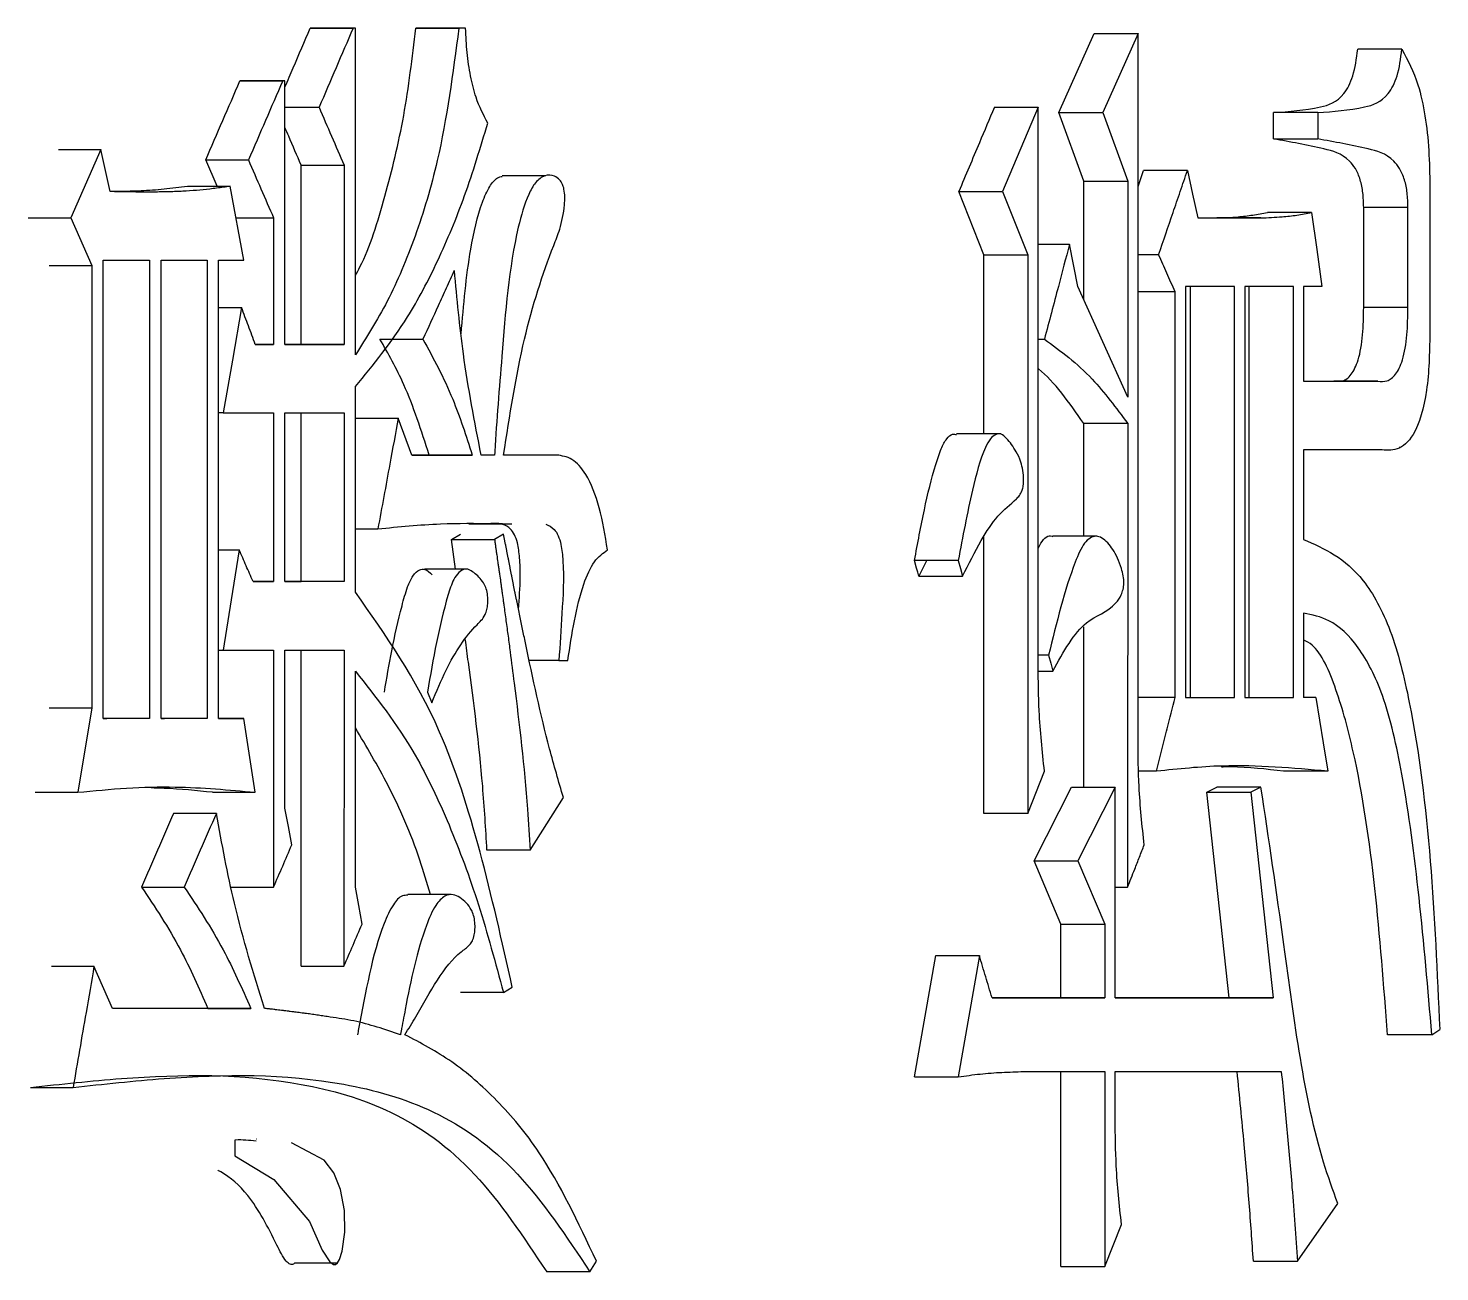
# Model space of a CAD drawing. Header units: millimetres. Extents: x 2016 to 4452, y 736 to 2459.
# Drawn here: x 3062.854 to 3065.751, y 997.164 to 999.717 of the extents above; entities that cross this region are included whole.
import ezdxf

# ---------------------------------------------------------------- set-up
doc = ezdxf.new("R2010")
doc.units = ezdxf.units.MM

msp = doc.modelspace()

# ---------------------------------------------------------------- linework, layer by layer
at = {"color": 7, "linetype": 'Continuous', "lineweight": 25}
for p, q in [((3063.4327, 999.7172), (3063.5207, 999.7172)), ((3063.4373, 999.7172), (3063.4327, 999.7172)), ((3063.5254, 999.7172), (3063.4373, 999.7172)), ((3063.5254, 999.7172), (3063.5207, 999.7172)), ((3063.5254, 999.0465), (3063.5254, 999.7172)), ((3063.7515, 999.7172), (3063.6632, 999.7172)), ((3063.7515, 999.7172), (3063.7377, 999.7172)), ((3064.9691, 999.5441), (3065.0412, 999.7064)), ((3065.0412, 999.7064), (3065.1314, 999.7064)), ((3065.1314, 999.7064), (3065.0591, 999.5441)), ((3065.1314, 998.2569), (3065.1314, 999.7064)), ((3065.673, 999.674), (3065.5822, 999.674)), ((3063.2884, 999.609), (3063.3763, 999.609)), ((3063.2931, 999.609), (3063.2884, 999.609)), ((3063.381, 999.609), (3063.2931, 999.609)), ((3063.381, 999.609), (3063.3763, 999.609)), ((3063.381, 999.0681), (3063.381, 999.609)), ((3063.381, 999.5549), (3063.451, 999.5549)), ((3064.8367, 999.5549), (3064.9266, 999.5549)), ((3064.9266, 999.5549), (3064.8534, 999.3818)), ((3064.9266, 998.4083), (3064.9266, 999.5549)), ((3064.9691, 999.5441), (3065.0591, 999.5441)), ((3065.0201, 999.4035), (3064.9691, 999.5441)), ((3065.0591, 999.5441), (3065.1102, 999.4035)), ((3065.5001, 999.5441), (3065.4095, 999.5441)), ((3065.4095, 999.49), (3065.4095, 999.5441)), ((3065.5001, 999.5441), (3065.5001, 999.49)), ((3065.4095, 999.49), (3065.5001, 999.49)), ((3062.9161, 999.4683), (3063.0034, 999.4683)), ((3063.0034, 999.4683), (3062.9414, 999.3277)), ((3063.0225, 999.3818), (3063.0034, 999.4683)), ((3063.2183, 999.4467), (3063.306, 999.4467)), ((3063.2417, 999.3926), (3063.2183, 999.4467)), ((3063.4141, 999.4359), (3063.5022, 999.4359)), ((3063.4141, 999.0681), (3063.4141, 999.4359)), ((3063.5022, 999.4359), (3063.5022, 999.0681)), ((3063.916, 999.4143), (3063.8268, 999.4143)), ((3065.1314, 999.3924), (3065.1425, 999.4251)), ((3065.2328, 999.4251), (3065.1425, 999.4251)), ((3063.1208, 999.3864), (3063.1807, 999.3926)), ((3063.1807, 999.3926), (3063.2685, 999.3926)), ((3063.2966, 999.2412), (3063.2685, 999.3926)), ((3065.02, 999.1602), (3065.0201, 999.4035)), ((3065.1102, 999.4035), (3065.1102, 998.96)), ((3065.7302, 999.3927), (3065.7302, 999.0898)), ((3064.7636, 999.3818), (3064.8534, 999.3818)), ((3064.8152, 999.252), (3064.7636, 999.3818)), ((3064.8534, 999.3818), (3064.9051, 999.252)), ((3062.8542, 999.3277), (3062.9414, 999.3277)), ((3062.9414, 999.3277), (3062.9844, 999.2304)), ((3063.2805, 999.3277), (3063.3576, 999.3277)), ((3063.3576, 999.3277), (3063.3576, 999.0681)), ((3065.2539, 999.3278), (3065.3837, 999.3278)), ((3065.2539, 999.3278), (3065.2933, 999.3278)), ((3065.3837, 999.3278), (3065.2933, 999.3278)), ((3065.4877, 999.3386), (3065.3971, 999.3386)), ((3065.6853, 999.3494), (3065.5945, 999.3494)), ((3065.5945, 999.1439), (3065.5945, 999.3494)), ((3065.6853, 999.1439), (3065.6853, 999.3494)), ((3064.9266, 999.2737), (3064.9908, 999.2737)), ((3065.0079, 999.1871), (3064.9908, 999.2737)), ((3063.0082, 998.3001), (3063.0082, 999.2412)), ((3063.0082, 999.2412), (3063.1032, 999.2412)), ((3063.1032, 999.2412), (3063.1032, 998.3001)), ((3063.1269, 998.3001), (3063.1269, 999.2412)), ((3063.1269, 999.2412), (3063.2214, 999.2412)), ((3063.2214, 999.2412), (3063.2214, 998.3001)), ((3063.2449, 999.2412), (3063.2966, 999.2412)), ((3063.2449, 998.3001), (3063.2449, 999.2412)), ((3064.8152, 999.252), (3064.9051, 999.252)), ((3064.8152, 998.8842), (3064.8152, 999.252)), ((3064.9051, 999.252), (3064.9051, 998.1054)), ((3065.1737, 999.252), (3065.1314, 999.252)), ((3065.1102, 998.96), (3065.0079, 999.1871)), ((3065.3294, 999.1871), (3065.2286, 999.1871)), ((3065.2286, 999.1871), (3065.2286, 998.3434)), ((3065.239, 998.3434), (3065.239, 999.1871)), ((3065.3294, 998.3434), (3065.3294, 999.1871)), ((3065.4504, 999.1871), (3065.3503, 999.1871)), ((3065.3503, 999.1871), (3065.3503, 998.3434)), ((3065.3598, 998.3434), (3065.3598, 999.1871)), ((3065.4503, 998.3434), (3065.4504, 999.1871)), ((3065.5084, 999.1871), (3065.4711, 999.1871)), ((3065.4711, 999.1871), (3065.4711, 998.9924)), ((3065.2075, 999.1763), (3065.1314, 999.1763)), ((3065.2075, 998.3434), (3065.2075, 999.1763)), ((3063.2449, 999.1438), (3063.2919, 999.1438)), ((3065.6853, 999.1439), (3065.5945, 999.1439)), ((3063.3576, 999.0681), (3063.3201, 999.0681)), ((3063.3201, 999.0681), (3063.3576, 999.0681)), ((3063.5022, 999.0681), (3063.381, 999.0681)), ((3063.381, 999.0681), (3063.4141, 999.0681)), ((3063.4141, 999.0681), (3063.5022, 999.0681)), ((3064.9266, 999.0789), (3064.9394, 999.0789)), ((3063.5254, 998.5597), (3063.5254, 998.9816)), ((3065.4711, 998.9924), (3065.6238, 998.9924)), ((3065.4711, 998.9924), (3065.5331, 998.9924)), ((3065.6238, 998.9924), (3065.5331, 998.9924)), ((3063.2543, 998.9275), (3063.2449, 998.9275)), ((3063.2543, 998.9275), (3063.3576, 998.9275)), ((3063.3576, 998.9275), (3063.3576, 998.5813)), ((3063.381, 998.5813), (3063.381, 998.9275)), ((3063.381, 998.9275), (3063.5022, 998.9275)), ((3063.4141, 998.5813), (3063.4141, 998.9275)), ((3063.5022, 998.9275), (3063.5022, 998.5813)), ((3063.5254, 998.9167), (3063.6134, 998.9167)), ((3063.6411, 998.841), (3063.6134, 998.9167)), ((3065.1102, 998.9059), (3065.02, 998.9059)), ((3065.02, 998.6741), (3065.02, 998.9059)), ((3065.1102, 998.9059), (3065.1101, 997.954)), ((3064.8496, 998.8842), (3064.759, 998.8842)), ((3063.7652, 998.841), (3063.6411, 998.841)), ((3063.6411, 998.841), (3063.6769, 998.841)), ((3063.6769, 998.841), (3063.7652, 998.841)), ((3063.8111, 998.841), (3063.7836, 998.841)), ((3063.9387, 998.841), (3063.8295, 998.841)), ((3063.9387, 998.841), (3063.8501, 998.841)), ((3065.6279, 998.8518), (3065.4711, 998.8518)), ((3065.4711, 998.8518), (3065.4711, 998.6679)), ((3065.6279, 998.8518), (3065.5372, 998.8518)), ((3065.667, 998.8571), (3065.6703, 998.8571)), ((3063.5254, 998.6895), (3063.5717, 998.6895)), ((3063.7582, 998.7001), (3063.8265, 998.7001)), ((3063.7226, 998.6679), (3063.7409, 998.6787)), ((3063.7312, 998.6065), (3063.7226, 998.6679)), ((3063.7226, 998.6679), (3063.811, 998.6679)), ((3063.8293, 998.6787), (3063.811, 998.6679)), ((3064.8152, 998.1054), (3064.8152, 998.6736)), ((3065.0473, 998.6741), (3064.9568, 998.6741)), ((3063.2449, 998.6462), (3063.2872, 998.6462)), ((3063.756, 998.6065), (3063.6671, 998.6065)), ((3064.7626, 998.6246), (3064.6729, 998.6246)), ((3064.6973, 998.6239), (3064.6816, 998.5922)), ((3063.3576, 998.5813), (3063.3154, 998.5813)), ((3063.3154, 998.5813), (3063.3576, 998.5813)), ((3063.5022, 998.5813), (3063.381, 998.5813)), ((3063.381, 998.5813), (3063.4141, 998.5813)), ((3063.5022, 998.5813), (3063.4141, 998.5813)), ((3064.6816, 998.5922), (3064.7712, 998.5922)), ((3065.4711, 998.5165), (3065.4711, 998.3434)), ((3065.02, 998.1595), (3065.02, 998.4884)), ((3063.2449, 998.4407), (3063.2543, 998.4407)), ((3063.2543, 998.4407), (3063.3576, 998.4407)), ((3063.3576, 998.4407), (3063.3576, 997.9539)), ((3063.381, 998.4407), (3063.5022, 998.4407)), ((3063.381, 998.1162), (3063.381, 998.4407)), ((3063.4141, 997.7917), (3063.4141, 998.4407)), ((3063.5022, 998.4407), (3063.5021, 997.7917)), ((3064.948, 998.4299), (3064.9266, 998.4299)), ((3063.9432, 998.4191), (3063.8827, 998.4191)), ((3063.9432, 998.4191), (3063.9613, 998.4191)), ((3063.5254, 997.9539), (3063.5254, 998.3974)), ((3064.9268, 998.3975), (3064.9566, 998.3975)), ((3063.6733, 998.3542), (3063.6825, 998.3326)), ((3065.2075, 998.3434), (3065.1314, 998.3434)), ((3065.2286, 998.3434), (3065.3294, 998.3434)), ((3065.2286, 998.3434), (3065.239, 998.3434)), ((3065.239, 998.3434), (3065.3294, 998.3434)), ((3065.3503, 998.3434), (3065.4503, 998.3434)), ((3065.3503, 998.3434), (3065.3598, 998.3434)), ((3065.3598, 998.3434), (3065.4503, 998.3434)), ((3065.496, 998.3434), (3065.4711, 998.3434)), ((3065.496, 998.3434), (3065.4711, 998.3434)), ((3062.9844, 998.3217), (3062.9558, 998.1486)), ((3063.1032, 998.3001), (3063.0082, 998.3001)), ((3063.0082, 998.3001), (3063.0157, 998.3001)), ((3063.1032, 998.3001), (3063.0157, 998.3001)), ((3063.2214, 998.3001), (3063.1269, 998.3001)), ((3063.1269, 998.3001), (3063.1337, 998.3001)), ((3063.2214, 998.3001), (3063.1337, 998.3001)), ((3063.2966, 998.3001), (3063.2449, 998.3001)), ((3063.2449, 998.3001), (3063.2966, 998.3001)), ((3063.3201, 998.1486), (3063.2966, 998.3001)), ((3064.9051, 998.1054), (3064.9394, 998.1919)), ((3065.1695, 998.1919), (3065.1329, 998.1919)), ((3065.5208, 998.192), (3065.4302, 998.192)), ((3062.8685, 998.1486), (3062.9558, 998.1486)), ((3063.2323, 998.1486), (3063.3201, 998.1486)), ((3063.8841, 998.0297), (3063.9523, 998.1378)), ((3064.918, 998.0081), (3064.9946, 998.1595)), ((3065.0847, 998.1595), (3065.0079, 998.0081)), ((3065.0846, 997.7268), (3065.0847, 998.1595)), ((3065.2724, 998.1487), (3065.2933, 998.1595)), ((3065.2724, 998.1487), (3065.3629, 998.1487)), ((3065.3182, 997.7268), (3065.2724, 998.1487)), ((3065.3837, 998.1595), (3065.2933, 998.1595)), ((3065.3837, 998.1595), (3065.3629, 998.1487)), ((3065.3629, 998.1487), (3065.4087, 997.7268)), ((3063.2402, 998.1054), (3063.1525, 998.1054)), ((3064.9051, 998.1054), (3064.8152, 998.1054)), ((3063.8841, 998.0297), (3063.7955, 998.0297)), ((3064.918, 998.0081), (3065.0079, 998.0081)), ((3064.9733, 997.8782), (3064.918, 998.0081)), ((3065.0079, 998.0081), (3065.0634, 997.8782)), ((3063.7217, 997.9389), (3063.6328, 997.9389)), ((3065.0847, 997.954), (3065.1101, 997.954)), ((3064.9733, 997.8782), (3065.0634, 997.8782)), ((3064.9733, 997.7268), (3064.9733, 997.8782)), ((3065.0634, 997.8782), (3065.0634, 997.7268)), ((3062.9018, 997.7917), (3062.9891, 997.7917)), ((3063.0272, 997.7051), (3062.9891, 997.7917)), ((3064.6729, 997.5645), (3064.7162, 997.8133)), ((3064.7162, 997.8133), (3064.8059, 997.8133)), ((3064.8059, 997.8133), (3064.7626, 997.5645)), ((3063.8293, 997.7376), (3063.8475, 997.7484)), ((3063.3107, 997.7051), (3063.0272, 997.7051)), ((3063.2229, 997.7051), (3063.0272, 997.7051)), ((3063.2229, 997.7051), (3063.3107, 997.7051)), ((3065.0634, 997.7268), (3064.8318, 997.7268)), ((3064.8318, 997.7268), (3064.9733, 997.7268)), ((3064.9733, 997.7268), (3065.0634, 997.7268)), ((3065.4087, 997.7268), (3065.0846, 997.7268)), ((3065.0846, 997.7268), (3065.3182, 997.7268)), ((3065.3182, 997.7268), (3065.4087, 997.7268)), ((3065.7343, 997.6511), (3065.6434, 997.6511)), ((3065.7343, 997.6511), (3065.7506, 997.6619)), ((3064.6729, 997.5645), (3064.7626, 997.5645)), ((3064.8965, 997.5754), (3065.0634, 997.5754)), ((3064.9733, 997.1751), (3064.9733, 997.5754)), ((3065.0634, 997.5754), (3065.0634, 997.1751)), ((3065.0846, 997.5754), (3065.4254, 997.5754)), ((3065.0846, 997.478), (3065.0846, 997.5754)), ((3062.8589, 997.5428), (3062.9462, 997.5428)), ((3063.2778, 997.4347), (3063.2778, 997.4022)), ((3063.3224, 997.4365), (3063.3218, 997.4365)), ((3065.4586, 997.1859), (3065.5413, 997.3047)), ((3065.0634, 997.1751), (3065.0974, 997.2617)), ((3063.4013, 997.1829), (3063.4898, 997.1829)), ((3065.3681, 997.1859), (3065.4586, 997.1859)), ((3064.0067, 997.1644), (3063.918, 997.1644))]:
    msp.add_line(p, q, dxfattribs=at)
at = {"color": 7, "linetype": 'Continuous', "lineweight": 25, "flags": 128}
for points in [[(3063.6494, 999.7172), (3063.6789, 999.7172), (3063.7377, 999.7172)], [(3063.6632, 999.7172), (3063.6585, 999.7172), (3063.6555, 999.7172), (3063.6524, 999.7172), (3063.6494, 999.7172)], [(3065.2328, 999.4251), (3065.2433, 999.3764), (3065.2539, 999.3278)], [(3065.0201, 999.4035), (3065.0651, 999.4035), (3065.1102, 999.4035)], [(3065.4877, 999.3386), (3065.4981, 999.2629), (3065.5084, 999.1871)], [(3062.8971, 999.2304), (3062.9407, 999.2304), (3062.9844, 999.2304)], [(3062.9844, 999.2304), (3062.9844, 998.776), (3062.9844, 998.3217)], [(3063.2919, 999.1438), (3063.2731, 999.0357), (3063.2543, 998.9275)], [(3063.2872, 998.6462), (3063.2708, 998.5435), (3063.2543, 998.4407)], [(3064.6816, 998.5922), (3064.6794, 998.6004), (3064.6772, 998.6085), (3064.6729, 998.6246)], [(3064.7626, 998.6246), (3064.7669, 998.6084), (3064.7712, 998.5922)], [(3064.948, 998.4299), (3064.9523, 998.4137), (3064.9566, 998.3975)], [(3065.496, 998.3434), (3065.5036, 998.2968), (3065.5113, 998.2502), (3065.5208, 998.192)], [(3062.897, 998.3217), (3062.9189, 998.3217), (3062.9407, 998.3217), (3062.9625, 998.3217), (3062.9844, 998.3217)], [(3064.9946, 998.1595), (3065.0173, 998.1595), (3065.051, 998.1595), (3065.0847, 998.1595)], [(3063.395, 998.0405), (3063.388, 998.0783), (3063.381, 998.1162)], [(3063.0866, 997.9539), (3063.1087, 997.9539), (3063.1308, 997.9539), (3063.1742, 997.9539)], [(3063.2697, 997.9539), (3063.2919, 997.9539), (3063.3141, 997.9539), (3063.3576, 997.9539)], [(3063.5393, 997.8782), (3063.5323, 997.9161), (3063.5254, 997.9539)], [(3063.4141, 997.7917), (3063.4364, 997.7917), (3063.4586, 997.7917), (3063.5021, 997.7917)], [(3063.8293, 997.7376), (3063.7928, 997.7376), (3063.7668, 997.7376), (3063.7409, 997.7376)], [(3063.2778, 997.4022), (3063.358, 997.354), (3063.431, 997.2674), (3063.4574, 997.2087), (3063.473, 997.1848), (3063.4804, 997.1795), (3063.4848, 997.1794), (3063.489, 997.1825), (3063.4932, 997.1898), (3063.4983, 997.2067), (3063.5035, 997.2459), (3063.5029, 997.2902), (3063.4949, 997.3332), (3063.4814, 997.3672), (3063.4614, 997.3938), (3063.3942, 997.4289), (3063.3942, 997.4289)], [(3064.0067, 997.1644), (3064.0135, 997.1751), (3064.0202, 997.1859)], [(3064.9733, 997.1751), (3064.9958, 997.1751), (3065.0183, 997.1751), (3065.0409, 997.1751), (3065.0634, 997.1751)]]:
    msp.add_lwpolyline(points, dxfattribs=at)
at = {"color": 7, "linetype": 'Continuous', "lineweight": 25}
for points, knots in [([(3063.381, 999.5966), (3063.3866, 999.6098), (3063.4039, 999.6499), (3063.4211, 999.6901), (3063.4327, 999.7172)], [0, 0, 0, 0, 0.326762, 1, 1, 1, 1]), ([(3063.5207, 999.7172), (3063.5091, 999.6901), (3063.4859, 999.636), (3063.4626, 999.5819), (3063.451, 999.5549)], [0, 0, 0, 0, 0.4999997, 1, 1, 1, 1]), ([(3063.7377, 999.7172), (3063.7255, 999.6243), (3063.7054, 999.4723), (3063.65, 999.2881), (3063.5931, 999.1532), (3063.5478, 999.0819), (3063.5254, 999.0465)], [0, 0, 0, 0, 0.347456, 0.568585, 0.785979, 1, 1, 1, 1]), ([(3063.5254, 999.2094), (3063.5286, 999.2152), (3063.5536, 999.2603), (3063.5876, 999.3724), (3063.6279, 999.5359), (3063.6422, 999.6565), (3063.6494, 999.7172)], [0, 0, 0, 0, 0.046421, 0.359328, 0.677626, 1, 1, 1, 1]), ([(3063.7973, 999.5225), (3063.7885, 999.539), (3063.7738, 999.5665), (3063.7614, 999.6189), (3063.754, 999.6668), (3063.7523, 999.7003), (3063.7515, 999.7172)], [0, 0, 0, 0, 0.330678, 0.5509904, 0.7745699, 1, 1, 1, 1]), ([(3065.4095, 999.5441), (3065.4414, 999.5463), (3065.4899, 999.5495), (3065.5473, 999.5668), (3065.5745, 999.6172), (3065.5796, 999.6548), (3065.5822, 999.6739)], [0, 0, 0, 0, 0.492676, 0.749427, 0.872012, 1, 1, 1, 1]), ([(3065.5001, 999.5441), (3065.5321, 999.5463), (3065.5806, 999.5495), (3065.6381, 999.5668), (3065.6654, 999.6172), (3065.6704, 999.6547), (3065.673, 999.6739)], [0, 0, 0, 0, 0.492785, 0.749576, 0.872123, 1, 1, 1, 1]), ([(3065.673, 999.6739), (3065.685, 999.6515), (3065.7049, 999.614), (3065.7213, 999.5377), (3065.729, 999.4665), (3065.7298, 999.4173), (3065.7302, 999.3927)], [0, 0, 0, 0, 0.32906, 0.549528, 0.774008, 1, 1, 1, 1]), ([(3063.2183, 999.4467), (3063.23, 999.4738), (3063.2534, 999.5279), (3063.2768, 999.5819), (3063.2884, 999.609)], [0, 0, 0, 0, 0.499999, 1, 1, 1, 1]), ([(3063.3763, 999.609), (3063.3646, 999.5819), (3063.3412, 999.5278), (3063.3178, 999.4738), (3063.306, 999.4467)], [0, 0, 0, 0, 0.5, 1, 1, 1, 1]), ([(3063.451, 999.5549), (3063.4595, 999.5351), (3063.4766, 999.4954), (3063.4936, 999.4557), (3063.5022, 999.4359)], [0, 0, 0, 0, 0.500001, 1, 1, 1, 1]), ([(3064.8367, 999.5549), (3064.8265, 999.5306), (3064.8092, 999.4897), (3064.7848, 999.432), (3064.7707, 999.3986), (3064.7636, 999.3818)], [0, 0, 0, 0, 0.420871, 0.710435, 1, 1, 1, 1]), ([(3063.4141, 999.4359), (3063.4056, 999.4557), (3063.3946, 999.4815), (3063.3835, 999.5072), (3063.381, 999.5132)], [0, 0, 0, 0, 0.770201, 1, 1, 1, 1]), ([(3063.5254, 998.9816), (3063.5621, 999.0262), (3063.6229, 999.1), (3063.6959, 999.2385), (3063.7516, 999.3716), (3063.782, 999.472), (3063.7973, 999.5225)], [0, 0, 0, 0, 0.333809, 0.553089, 0.775219, 1, 1, 1, 1]), ([(3065.5945, 999.3494), (3065.5942, 999.3595), (3065.5936, 999.3795), (3065.5877, 999.4079), (3065.5779, 999.4302), (3065.5534, 999.4594), (3065.496, 999.4741), (3065.4438, 999.4837), (3065.4095, 999.49)], [0, 0, 0, 0, 0.060186, 0.119313, 0.185904, 0.25149, 0.507936, 1, 1, 1, 1]), ([(3065.6853, 999.3494), (3065.685, 999.3595), (3065.6845, 999.3795), (3065.6785, 999.4079), (3065.6687, 999.4302), (3065.6442, 999.4594), (3065.5867, 999.4741), (3065.5345, 999.4837), (3065.5001, 999.49)], [0, 0, 0, 0, 0.060123, 0.1192, 0.185763, 0.251345, 0.507834, 1, 1, 1, 1]), ([(3063.306, 999.4467), (3063.3146, 999.4269), (3063.3318, 999.3872), (3063.349, 999.3476), (3063.3576, 999.3277)], [0, 0, 0, 0, 0.500001, 1, 1, 1, 1]), ([(3063.7426, 999.09), (3063.7476, 999.1488), (3063.7557, 999.2434), (3063.7789, 999.3451), (3063.7995, 999.3922), (3063.8143, 999.4103), (3063.8236, 999.4123), (3063.827, 999.413)], [0, 0, 0, 0, 0.454474, 0.731259, 0.84685, 0.944624, 1, 1, 1, 1]), ([(3063.8295, 998.841), (3063.8421, 998.9221), (3063.866, 999.0766), (3063.9132, 999.224), (3063.9465, 999.3063), (3063.954, 999.3418), (3063.9555, 999.3707), (3063.9542, 999.3857), (3063.9504, 999.3979), (3063.9437, 999.408), (3063.9314, 999.4159), (3063.914, 999.4163), (3063.8951, 999.403), (3063.8755, 999.3672), (3063.8426, 999.2536), (3063.8281, 999.0677), (3063.8152, 998.911), (3063.8113, 998.8433), (3063.8111, 998.8409)], [0, 0, 0, 0, 0.188824, 0.359425, 0.391174, 0.431004, 0.443042, 0.4552, 0.463942, 0.475035, 0.493349, 0.52466, 0.556942, 0.585534, 0.64557, 0.848774, 0.994709, 1, 1, 1, 1]), ([(3065.1737, 999.252), (3065.1836, 999.2809), (3065.1984, 999.3242), (3065.2181, 999.3819), (3065.2279, 999.4107), (3065.2328, 999.4251)], [0, 0, 0, 0, 0.5, 0.75, 1, 1, 1, 1]), ([(3063.2685, 999.3926), (3063.2592, 999.3913), (3063.2454, 999.3893), (3063.2132, 999.3853), (3063.1877, 999.3833), (3063.1645, 999.3821), (3063.1576, 999.3818), (3063.1506, 999.3816), (3063.1437, 999.3814), (3063.1344, 999.3812), (3063.1251, 999.381), (3063.1158, 999.3809), (3063.1088, 999.3808), (3063.1019, 999.3808), (3063.0949, 999.3808), (3063.0879, 999.3809), (3063.0821, 999.3809), (3063.0774, 999.3809), (3063.074, 999.381), (3063.0705, 999.381), (3063.067, 999.3811), (3063.0635, 999.3811), (3063.06, 999.3812), (3063.0565, 999.3812), (3063.0518, 999.3813), (3063.0472, 999.3814), (3063.0425, 999.3814), (3063.039, 999.3815), (3063.0355, 999.3816), (3063.032, 999.3816), (3063.0277, 999.3817), (3063.0245, 999.3818), (3063.0225, 999.3818)], [0, 0, 0, 0, 0.113118, 0.169677, 0.395941, 0.424221, 0.4525, 0.480779, 0.509059, 0.537338, 0.593897, 0.622177, 0.650456, 0.678735, 0.707015, 0.735294, 0.763573, 0.777713, 0.791853, 0.805993, 0.820132, 0.834272, 0.848412, 0.862551, 0.876691, 0.90497, 0.91911, 0.93325, 0.947389, 0.961529, 0.975669, 1, 1, 1, 1]), ([(3063.1212, 999.3853), (3063.1135, 999.3847), (3063.0939, 999.3834), (3063.0553, 999.382), (3063.0327, 999.3818), (3063.0235, 999.3818)], [0, 0, 0, 0, 0.27763, 0.704747, 1, 1, 1, 1]), ([(3065.2933, 999.3278), (3065.3077, 999.3282), (3065.3323, 999.329), (3065.3669, 999.3335), (3065.387, 999.3369), (3065.3971, 999.3386)], [0, 0, 0, 0, 0.416267, 0.70808, 1, 1, 1, 1]), ([(3065.3837, 999.3278), (3065.3982, 999.3283), (3065.4228, 999.3293), (3065.4575, 999.3331), (3065.4776, 999.3368), (3065.4877, 999.3386)], [0, 0, 0, 0, 0.415687, 0.707752, 1, 1, 1, 1]), ([(3064.9908, 999.2737), (3064.9832, 999.2449), (3064.9709, 999.198), (3064.9537, 999.1331), (3064.9442, 999.097), (3064.9394, 999.0789)], [0, 0, 0, 0, 0.444073, 0.722036, 1, 1, 1, 1]), ([(3065.2075, 999.1763), (3065.2019, 999.1889), (3065.1906, 999.2142), (3065.1794, 999.2394), (3065.1737, 999.252)], [0, 0, 0, 0, 0.499999, 1, 1, 1, 1]), ([(3063.7285, 999.2196), (3063.723, 999.2075), (3063.712, 999.1834), (3063.6905, 999.1365), (3063.6746, 999.1017), (3063.6641, 999.0789)], [0, 0, 0, 0, 0.25711, 0.51422, 1, 1, 1, 1]), ([(3063.7836, 998.841), (3063.7702, 998.9094), (3063.7462, 999.032), (3063.734, 999.1621), (3063.7286, 999.2196)], [0, 0, 0, 0, 0.55855, 1, 1, 1, 1]), ([(3063.3201, 999.0681), (3063.3154, 999.0807), (3063.306, 999.106), (3063.2966, 999.1312), (3063.2919, 999.1438)], [0, 0, 0, 0, 0.500001, 1, 1, 1, 1]), ([(3065.5433, 998.993), (3065.546, 998.993), (3065.5548, 998.9928), (3065.5696, 999.0043), (3065.5854, 999.0365), (3065.5935, 999.0875), (3065.5941, 999.125), (3065.5945, 999.1439)], [0, 0, 0, 0, 0.0867607, 0.2858243, 0.4905188, 0.7427767, 1, 1, 1, 1]), ([(3065.6238, 998.9924), (3065.63, 998.992), (3065.6422, 998.9912), (3065.6605, 999.004), (3065.6763, 999.0366), (3065.6844, 999.0875), (3065.685, 999.125), (3065.6853, 999.1439)], [0, 0, 0, 0, 0.178016, 0.357314, 0.541602, 0.768589, 1, 1, 1, 1]), ([(3063.5759, 999.0789), (3063.5833, 999.0789), (3063.5982, 999.0789), (3063.6276, 999.0789), (3063.6496, 999.0789), (3063.6641, 999.0789)], [0, 0, 0, 0, 0.2525093, 0.5050093, 1, 1, 1, 1]), ([(3063.6769, 998.841), (3063.6607, 998.8912), (3063.632, 998.9802), (3063.5929, 999.049), (3063.5759, 999.0789)], [0, 0, 0, 0, 0.56494, 1, 1, 1, 1]), ([(3063.6641, 999.0789), (3063.6855, 999.0398), (3063.7239, 998.9693), (3063.7525, 998.8805), (3063.7652, 998.841)], [0, 0, 0, 0, 0.555111, 1, 1, 1, 1]), ([(3064.9394, 999.0789), (3064.9728, 999.0544), (3065.0326, 999.0103), (3065.0863, 998.9379), (3065.1102, 998.9059)], [0, 0, 0, 0, 0.557248, 1, 1, 1, 1]), ([(3065.7302, 999.0898), (3065.7295, 999.0504), (3065.7281, 998.9734), (3065.7016, 998.8798), (3065.6632, 998.8483), (3065.6397, 998.8506), (3065.6279, 998.8518)], [0, 0, 0, 0, 0.295173, 0.576606, 0.789028, 1, 1, 1, 1]), ([(3065.02, 998.9059), (3064.9902, 998.9487), (3064.9602, 998.9918), (3064.9267, 999.0181), (3064.9266, 999.0182)], [0, 0, 0, 0, 0.994822, 1, 1, 1, 1]), ([(3063.6134, 998.9167), (3063.6076, 998.8853), (3063.5978, 998.8317), (3063.5839, 998.756), (3063.5758, 998.7117), (3063.5717, 998.6895)], [0, 0, 0, 0, 0.414509, 0.7072526, 1, 1, 1, 1]), ([(3064.6729, 998.6246), (3064.6793, 998.6597), (3064.6917, 998.7277), (3064.7105, 998.804), (3064.7263, 998.8529), (3064.738, 998.875), (3064.7494, 998.885), (3064.7564, 998.8836), (3064.7592, 998.883)], [0, 0, 0, 0, 0.332169, 0.644911, 0.764477, 0.861963, 0.944096, 1, 1, 1, 1]), ([(3064.7712, 998.5922), (3064.7838, 998.6173), (3064.8066, 998.6628), (3064.8433, 998.7194), (3064.8716, 998.7408), (3064.8884, 998.7576), (3064.8936, 998.7665), (3064.8963, 998.7785), (3064.897, 998.7927), (3064.8953, 998.8097), (3064.8907, 998.8302), (3064.8791, 998.853), (3064.8655, 998.8722), (3064.8507, 998.8858), (3064.8389, 998.8841), (3064.8276, 998.8747), (3064.8093, 998.84), (3064.7869, 998.7543), (3064.7717, 998.6731), (3064.7626, 998.6246)], [0, 0, 0, 0, 0.133739, 0.243051, 0.352533, 0.371712, 0.391103, 0.40333, 0.418292, 0.440552, 0.463875, 0.498841, 0.561321, 0.592898, 0.624761, 0.654015, 0.68757, 0.813379, 1, 1, 1, 1]), ([(3064.0428, 998.6463), (3064.038, 998.6758), (3064.0284, 998.734), (3064.0026, 998.8008), (3063.9705, 998.8364), (3063.9492, 998.8394), (3063.9387, 998.841)], [0, 0, 0, 0, 0.291567, 0.574035, 0.788626, 1, 1, 1, 1]), ([(3063.5717, 998.6895), (3063.6146, 998.6937), (3063.6937, 998.7016), (3063.7853, 998.7008), (3063.8339, 998.7), (3063.8466, 998.6998)], [0, 0, 0, 0, 0.465184, 0.860123, 1, 1, 1, 1]), ([(3063.8602, 998.5241), (3063.8619, 998.5464), (3063.8645, 998.5815), (3063.8631, 998.6279), (3063.8593, 998.6581), (3063.8524, 998.6785), (3063.8422, 998.6924), (3063.8226, 998.7027), (3063.8059, 998.7006), (3063.7947, 998.6993)], [0, 0, 0, 0, 0.2337206, 0.3700639, 0.4821612, 0.5546155, 0.6270686, 0.7492778, 1, 1, 1, 1]), ([(3063.9162, 998.6988), (3063.9222, 998.6963), (3063.9315, 998.6924), (3063.9421, 998.6763), (3063.9487, 998.654), (3063.9544, 998.5997), (3063.9495, 998.5191), (3063.9452, 998.4513), (3063.9432, 998.4191)], [0, 0, 0, 0, 0.1205275, 0.1871773, 0.2540797, 0.3617656, 0.6971494, 1, 1, 1, 1]), ([(3063.811, 998.6679), (3063.8114, 998.6652), (3063.8122, 998.6599), (3063.8133, 998.652), (3063.8144, 998.6441), (3063.8159, 998.6335), (3063.8174, 998.6229), (3063.8189, 998.6123), (3063.8201, 998.6043), (3063.8216, 998.5937), (3063.8231, 998.5832), (3063.8246, 998.5726), (3063.8257, 998.5646), (3063.8272, 998.554), (3063.8286, 998.5434), (3063.8305, 998.5301), (3063.8323, 998.5169), (3063.8345, 998.5009), (3063.8374, 998.4797), (3063.8402, 998.4584), (3063.8451, 998.4211), (3063.8593, 998.3089), (3063.8758, 998.1739), (3063.8824, 998.0578), (3063.8841, 998.0297)], [0, 0, 0, 0, 0.012619, 0.025237, 0.037856, 0.050474, 0.075711, 0.08833, 0.100948, 0.113567, 0.138804, 0.151422, 0.164041, 0.176659, 0.201896, 0.214515, 0.239752, 0.264989, 0.290226, 0.3407, 0.365937, 0.466887, 0.870929, 1, 1, 1, 1]), ([(3063.9523, 998.1378), (3063.9426, 998.171), (3063.9129, 998.2725), (3063.8879, 998.3914), (3063.8695, 998.4788), (3063.8657, 998.4973), (3063.8619, 998.5158), (3063.8586, 998.532), (3063.8557, 998.546), (3063.8543, 998.5529), (3063.8525, 998.5622), (3063.8506, 998.5715), (3063.8487, 998.5808), (3063.8473, 998.5878), (3063.8455, 998.5971), (3063.8436, 998.6064), (3063.8418, 998.6157), (3063.8404, 998.6227), (3063.8385, 998.6321), (3063.8367, 998.6414), (3063.8349, 998.6507), (3063.8335, 998.6577), (3063.8316, 998.667), (3063.8302, 998.674), (3063.8293, 998.6787)], [0, 0, 0, 0, 0.194919, 0.596792, 0.647185, 0.672381, 0.697577, 0.74797, 0.760568, 0.773166, 0.785764, 0.81096, 0.823558, 0.836156, 0.848754, 0.873951, 0.886549, 0.899147, 0.911745, 0.936941, 0.949539, 0.962137, 0.974736, 1, 1, 1, 1]), ([(3064.9266, 998.649), (3064.9283, 998.6527), (3064.9358, 998.669), (3064.9478, 998.6786), (3064.956, 998.6737), (3064.9565, 998.6734)], [0, 0, 0, 0, 0.216989, 0.955314, 1, 1, 1, 1]), ([(3064.9566, 998.3975), (3064.9785, 998.437), (3065.0174, 998.5069), (3065.0716, 998.5174), (3065.0956, 998.5494), (3065.1009, 998.5644), (3065.1029, 998.5784), (3065.1013, 998.5937), (3065.0968, 998.6114), (3065.087, 998.6369), (3065.0697, 998.6633), (3065.0455, 998.6796), (3065.0202, 998.6634), (3064.9846, 998.5808), (3064.9642, 998.4968), (3064.948, 998.4299)], [0, 0, 0, 0, 0.206756, 0.36622, 0.399315, 0.414903, 0.42938, 0.446247, 0.465285, 0.496864, 0.558757, 0.621691, 0.682799, 0.747419, 1, 1, 1, 1]), ([(3065.4711, 998.6679), (3065.5135, 998.649), (3065.5797, 998.6196), (3065.6531, 998.4853), (3065.7269, 998.1848), (3065.7401, 997.8941), (3065.7506, 997.6619)], [0, 0, 0, 0, 0.2265728, 0.3529789, 0.4833551, 1, 1, 1, 1]), ([(3063.3154, 998.5813), (3063.3107, 998.5922), (3063.3013, 998.6138), (3063.2919, 998.6354), (3063.2872, 998.6462)], [0, 0, 0, 0, 0.500001, 1, 1, 1, 1]), ([(3063.9613, 998.4191), (3063.9699, 998.4742), (3063.9816, 998.5502), (3064.0144, 998.626), (3064.0335, 998.6396), (3064.0428, 998.6463)], [0, 0, 0, 0, 0.572071, 0.789697, 1, 1, 1, 1]), ([(3063.5851, 998.3542), (3063.5899, 998.3826), (3063.6001, 998.4433), (3063.6165, 998.5152), (3063.6308, 998.5673), (3063.6429, 998.5944), (3063.6558, 998.6064), (3063.67, 998.6078), (3063.6783, 998.6), (3063.6832, 998.5952)], [0, 0, 0, 0, 0.251355, 0.535833, 0.663298, 0.7524074, 0.8422003, 0.9051749, 1, 1, 1, 1]), ([(3063.6825, 998.3326), (3063.6918, 998.3555), (3063.7097, 998.3992), (3063.7412, 998.4529), (3063.7687, 998.4879), (3063.789, 998.5056), (3063.7957, 998.5233), (3063.7974, 998.5358), (3063.7973, 998.5495), (3063.7953, 998.5634), (3063.79, 998.5775), (3063.7781, 998.5917), (3063.7643, 998.6044), (3063.7488, 998.6083), (3063.7373, 998.6006), (3063.7249, 998.5834), (3063.7092, 998.534), (3063.691, 998.4568), (3063.6792, 998.3886), (3063.6733, 998.3542)], [0, 0, 0, 0, 0.117411, 0.224514, 0.331514, 0.385099, 0.401502, 0.417942, 0.434593, 0.453955, 0.473463, 0.503457, 0.565822, 0.597864, 0.6299, 0.663784, 0.718184, 0.85806, 1, 1, 1, 1]), ([(3063.8475, 997.7484), (3063.8052, 997.9369), (3063.7308, 998.2683), (3063.5873, 998.4719), (3063.5254, 998.5597)], [0, 0, 0, 0, 0.568507, 1, 1, 1, 1]), ([(3065.7343, 997.6511), (3065.7262, 997.7453), (3065.7107, 997.9269), (3065.68, 998.1636), (3065.6395, 998.3455), (3065.5852, 998.4526), (3065.5277, 998.505), (3065.4886, 998.5129), (3065.4711, 998.5165)], [0, 0, 0, 0, 0.245646, 0.473666, 0.633063, 0.763711, 0.894016, 1, 1, 1, 1]), ([(3063.7955, 998.0297), (3063.7929, 998.0737), (3063.7851, 998.2044), (3063.7665, 998.3475), (3063.7531, 998.4471), (3063.751, 998.4628)], [0, 0, 0, 0, 0.299395, 0.889632, 1, 1, 1, 1]), ([(3065.6434, 997.6511), (3065.628, 997.8536), (3065.6086, 998.1073), (3065.5404, 998.3604), (3065.5036, 998.4451), (3065.4771, 998.4584), (3065.4711, 998.4614)], [0, 0, 0, 0, 0.63735, 0.798589, 0.954752, 1, 1, 1, 1]), ([(3064.9394, 998.1919), (3064.9351, 998.233), (3064.9275, 998.3042), (3064.9268, 998.3773), (3064.9266, 998.4083)], [0, 0, 0, 0, 0.576873, 1, 1, 1, 1]), ([(3063.5254, 998.3974), (3063.5678, 998.3439), (3063.6382, 998.255), (3063.7194, 998.0835), (3063.7802, 997.9197), (3063.8129, 997.7985), (3063.8293, 997.7376)], [0, 0, 0, 0, 0.333002, 0.552476, 0.774971, 1, 1, 1, 1]), ([(3065.1695, 998.1919), (3065.1731, 998.2065), (3065.1804, 998.2356), (3065.1931, 998.2861), (3065.2021, 998.322), (3065.2075, 998.3434)], [0, 0, 0, 0, 0.288217, 0.576435, 1, 1, 1, 1]), ([(3063.6793, 997.9389), (3063.6723, 997.9627), (3063.6482, 998.0448), (3063.5964, 998.1613), (3063.5482, 998.2426), (3063.5254, 998.281)], [0, 0, 0, 0, 0.176257, 0.610601, 1, 1, 1, 1]), ([(3065.1441, 998.0405), (3065.1399, 998.0803), (3065.1323, 998.1514), (3065.1317, 998.2246), (3065.1314, 998.2569)], [0, 0, 0, 0, 0.558839, 1, 1, 1, 1]), ([(3065.5208, 998.192), (3065.4849, 998.1951), (3065.413, 998.2014), (3065.2959, 998.2051), (3065.2144, 998.1966), (3065.1695, 998.1919)], [0, 0, 0, 0, 0.309877, 0.619791, 1, 1, 1, 1]), ([(3065.3036, 998.2016), (3065.3031, 998.2014), (3065.3013, 998.2003), (3065.3053, 998.2011), (3065.3085, 998.2017)], [0, 0, 0, 0, 0.230108, 1, 1, 1, 1]), ([(3065.4302, 998.192), (3065.3943, 998.1962), (3065.3539, 998.2009), (3065.313, 998.201), (3065.3084, 998.201)], [0, 0, 0, 0, 0.887694, 1, 1, 1, 1]), ([(3062.9558, 998.1486), (3062.9892, 998.1519), (3063.0561, 998.1584), (3063.1779, 998.1614), (3063.2655, 998.1536), (3063.3201, 998.1486)], [0, 0, 0, 0, 0.273667, 0.547376, 1, 1, 1, 1]), ([(3063.2323, 998.1486), (3063.1994, 998.152), (3063.1574, 998.1563), (3063.1151, 998.1573), (3063.1061, 998.1575)], [0, 0, 0, 0, 0.7854, 1, 1, 1, 1]), ([(3065.5413, 997.3047), (3065.5312, 997.3323), (3065.4765, 997.4835), (3065.4384, 997.7933), (3065.3997, 998.0525), (3065.3837, 998.1595)], [0, 0, 0, 0, 0.116288, 0.635254, 1, 1, 1, 1]), ([(3063.1525, 998.1054), (3063.1416, 998.0801), (3063.1196, 998.0296), (3063.0976, 997.9792), (3063.0866, 997.9539)], [0, 0, 0, 0, 0.5000021, 1, 1, 1, 1]), ([(3063.2402, 998.1054), (3063.2292, 998.0801), (3063.2072, 998.0296), (3063.1852, 997.9792), (3063.1742, 997.9539)], [0, 0, 0, 0, 0.4999967, 1, 1, 1, 1]), ([(3063.3388, 997.7051), (3063.3169, 997.7757), (3063.2775, 997.9023), (3063.2516, 998.0431), (3063.2402, 998.1054)], [0, 0, 0, 0, 0.5578888, 1, 1, 1, 1]), ([(3063.3576, 997.9539), (3063.3638, 997.9684), (3063.3763, 997.9972), (3063.3888, 998.026), (3063.395, 998.0405)], [0, 0, 0, 0, 0.499999, 1, 1, 1, 1]), ([(3065.1101, 997.954), (3065.115, 997.9663), (3065.1231, 997.9869), (3065.1344, 998.0158), (3065.1408, 998.0323), (3065.1441, 998.0405)], [0, 0, 0, 0, 0.428346, 0.714167, 1, 1, 1, 1]), ([(3063.0866, 997.9539), (3063.1141, 997.9129), (3063.1637, 997.8393), (3063.2047, 997.7464), (3063.2229, 997.7051)], [0, 0, 0, 0, 0.556343, 1, 1, 1, 1]), ([(3063.1742, 997.9539), (3063.2018, 997.9129), (3063.2514, 997.8393), (3063.2925, 997.7464), (3063.3107, 997.7051)], [0, 0, 0, 0, 0.556387, 1, 1, 1, 1]), ([(3063.6329, 997.9373), (3063.6292, 997.9373), (3063.6186, 997.9372), (3063.6009, 997.9172), (3063.5632, 997.835), (3063.5456, 997.734), (3063.5305, 997.655), (3063.5298, 997.6511)], [0, 0, 0, 0, 0.06199, 0.176405, 0.324608, 0.966385, 1, 1, 1, 1]), ([(3063.6272, 997.6511), (3063.6346, 997.6632), (3063.6714, 997.7241), (3063.7123, 997.8029), (3063.7565, 997.8309), (3063.7658, 997.8432), (3063.7696, 997.8549), (3063.7712, 997.8683), (3063.7709, 997.8822), (3063.7685, 997.896), (3063.7626, 997.9104), (3063.7486, 997.9271), (3063.7301, 997.9408), (3063.7077, 997.9372), (3063.6879, 997.9159), (3063.6558, 997.842), (3063.636, 997.7484), (3063.6217, 997.6705), (3063.6184, 997.6533), (3063.618, 997.6511)], [0, 0, 0, 0, 0.066203, 0.331418, 0.376174, 0.392134, 0.408285, 0.422252, 0.437571, 0.454108, 0.470588, 0.499884, 0.567199, 0.607022, 0.655995, 0.720748, 0.938177, 0.991744, 1, 1, 1, 1]), ([(3063.5021, 997.7917), (3063.5083, 997.8061), (3063.5207, 997.8349), (3063.5331, 997.8638), (3063.5393, 997.8782)], [0, 0, 0, 0, 0.499999, 1, 1, 1, 1]), ([(3062.9891, 997.7917), (3062.9837, 997.7599), (3062.9738, 997.7026), (3062.9595, 997.6196), (3062.9506, 997.5684), (3062.9462, 997.5428)], [0, 0, 0, 0, 0.382595, 0.691297, 1, 1, 1, 1]), ([(3064.8318, 997.7268), (3064.8275, 997.7412), (3064.8189, 997.7701), (3064.8102, 997.7989), (3064.8059, 997.8133)], [0, 0, 0, 0, 0.499999, 1, 1, 1, 1]), ([(3063.618, 997.6511), (3063.5861, 997.6618), (3063.5384, 997.6779), (3063.4859, 997.6855), (3063.4637, 997.6889), (3063.4556, 997.6901), (3063.4495, 997.691), (3063.4434, 997.6919), (3063.4374, 997.6927), (3063.4323, 997.6934), (3063.4273, 997.6941), (3063.4232, 997.6946), (3063.4192, 997.6952), (3063.4151, 997.6957), (3063.4111, 997.6962), (3063.406, 997.6969), (3063.4019, 997.6974), (3063.3969, 997.698), (3063.3928, 997.6986), (3063.3888, 997.6991), (3063.3847, 997.6996), (3063.3806, 997.7001), (3063.3756, 997.7007), (3063.3715, 997.7012), (3063.3664, 997.7018), (3063.3624, 997.7023), (3063.3573, 997.7029), (3063.3532, 997.7034), (3063.3491, 997.7039), (3063.3447, 997.7044), (3063.3413, 997.7048), (3063.3388, 997.7051)], [0, 0, 0, 0, 0.346641, 0.519778, 0.563061, 0.584702, 0.606343, 0.627984, 0.649626, 0.671267, 0.682088, 0.703729, 0.714549, 0.72537, 0.747011, 0.757832, 0.779473, 0.790294, 0.811935, 0.822756, 0.833576, 0.855218, 0.866038, 0.88768, 0.8985, 0.920141, 0.930962, 0.952603, 0.963424, 0.974245, 1, 1, 1, 1]), ([(3064.0202, 997.1859), (3063.9828, 997.2652), (3063.9216, 997.3949), (3063.8168, 997.5192), (3063.7242, 997.5998), (3063.6595, 997.634), (3063.6272, 997.651)], [0, 0, 0, 0, 0.345608, 0.56562, 0.783503, 1, 1, 1, 1]), ([(3062.8589, 997.5428), (3062.9213, 997.5496), (3063.1085, 997.5698), (3063.4157, 997.5727), (3063.7229, 997.4571), (3063.8702, 997.2361), (3063.918, 997.1644)], [0, 0, 0, 0, 0.166754, 0.500002, 0.83778, 1, 1, 1, 1]), ([(3062.9462, 997.5428), (3063.0086, 997.5496), (3063.1958, 997.5698), (3063.503, 997.5726), (3063.8107, 997.4579), (3063.9585, 997.2366), (3064.0067, 997.1644)], [0, 0, 0, 0, 0.166548, 0.499383, 0.836688, 1, 1, 1, 1]), ([(3064.7626, 997.5645), (3064.7776, 997.5666), (3064.8074, 997.5708), (3064.8521, 997.5741), (3064.8817, 997.5749), (3064.8965, 997.5754)], [0, 0, 0, 0, 0.33558, 0.667724, 1, 1, 1, 1]), ([(3065.3681, 997.1859), (3065.3654, 997.226), (3065.3599, 997.3062), (3065.3486, 997.4359), (3065.3398, 997.5254), (3065.3349, 997.5754)], [0, 0, 0, 0, 0.306393, 0.61282, 1, 1, 1, 1]), ([(3065.4254, 997.5754), (3065.4293, 997.5359), (3065.4372, 997.4568), (3065.4485, 997.3271), (3065.455, 997.2365), (3065.4586, 997.1859)], [0, 0, 0, 0, 0.306381, 0.612797, 1, 1, 1, 1]), ([(3065.0974, 997.2617), (3065.0932, 997.3014), (3065.0856, 997.3726), (3065.0849, 997.4457), (3065.0846, 997.478)], [0, 0, 0, 0, 0.558835, 1, 1, 1, 1]), ([(3063.3217, 997.4327), (3063.3077, 997.4341), (3063.2931, 997.4357), (3063.2784, 997.4347), (3063.2778, 997.4347)], [0, 0, 0, 0, 0.960238, 1, 1, 1, 1]), ([(3063.4013, 997.183), (3063.4011, 997.1828), (3063.3998, 997.1805), (3063.3963, 997.1787), (3063.3902, 997.1796), (3063.3784, 997.1905), (3063.352, 997.2449), (3063.312, 997.3215), (3063.2668, 997.3599), (3063.2454, 997.3716), (3063.2433, 997.3727)], [0, 0, 0, 0, 0.002584, 0.028109, 0.054673, 0.100241, 0.232006, 0.645153, 0.96551, 1, 1, 1, 1])]:
    msp.add_open_spline(points, degree=3, knots=knots, dxfattribs=at)

doc.saveas('drawing.dxf')
